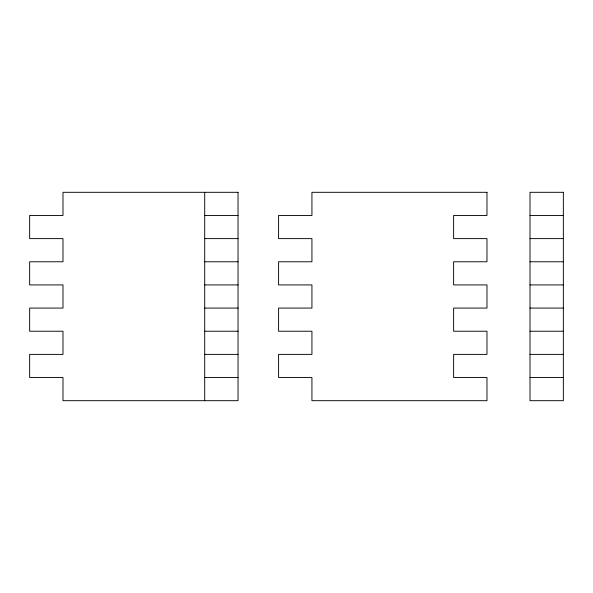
<?xml version="1.0" encoding="UTF-8"?>
<svg xmlns="http://www.w3.org/2000/svg" width="593" height="593" viewBox="0 0 593 593"><rect width="100%" height="100%" fill="white"/><g stroke="black" fill="none" stroke-linecap="round" stroke-linejoin="round"><path stroke-width="0.89" d="M204.711 215.459L238.052 215.459M530.009 215.459L563.35 215.459M204.711 238.616L238.052 238.616M530.009 238.616L563.35 238.616M204.711 261.772L238.052 261.772M530.009 261.772L563.35 261.772M204.711 284.922L238.052 284.922M530.009 284.922L563.35 284.922M204.711 308.078L238.052 308.078M530.009 308.078L563.35 308.078M204.711 331.228L238.052 331.228M530.009 331.228L563.35 331.228M204.711 354.384L238.052 354.384M530.009 354.384L563.35 354.384M204.711 377.541L238.052 377.541M530.009 377.541L563.35 377.541M204.711 192.31L204.711 400.69M238.052 192.31L62.991 192.31L62.991 215.459L29.65 215.459L29.65 238.616L62.991 238.616L62.991 261.772L29.65 261.772L29.65 284.922L62.991 284.922L62.991 308.078L29.65 308.078L29.65 331.228L62.991 331.228L62.991 354.384L29.65 354.384L29.65 377.541L62.991 377.541L62.991 400.69L238.052 400.69L238.03 192.31M486.972 192.31L311.933 192.31L311.933 215.459L278.591 215.459L278.591 238.616L311.933 238.616L311.933 261.772L278.591 261.772L278.591 284.922L311.933 284.922L311.933 308.078L278.591 308.078L278.591 331.228L311.933 331.228L311.933 354.384L278.591 354.384L278.591 377.541L311.933 377.541L311.933 400.69L486.972 400.69L486.972 377.541L453.63 377.541L453.63 354.384L486.972 354.384L486.972 331.228L453.63 331.228L453.63 308.078L486.972 308.078L486.972 284.922L453.63 284.922L453.63 261.772L486.972 261.772L486.972 238.616L453.63 238.616L453.63 215.459L486.972 215.459L486.972 192.31M563.35 192.31L530.009 192.31L530.009 400.69L563.35 400.69L563.35 192.31"/></g></svg>
